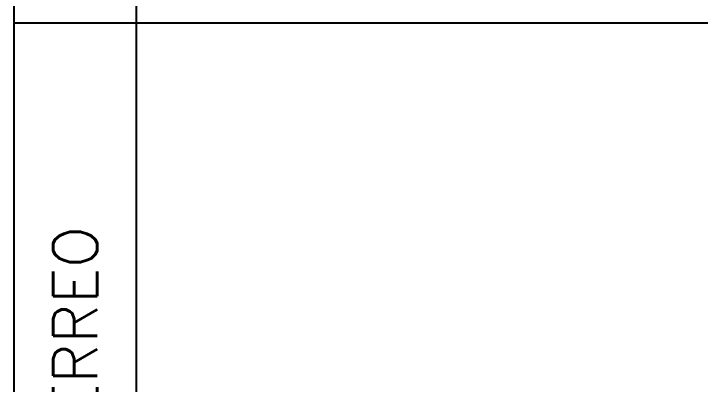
# Model space of a CAD drawing. Header units: millimetres. Extents: x -96513 to 442697, y -70111 to 173034.
# Drawn here: x -30532 to -2527, y -39835 to -24734 of the extents above; entities that cross this region are included whole.
import ezdxf

# ---------------------------------------------------------------- set-up
doc = ezdxf.new("R2010")
doc.units = ezdxf.units.MM
doc.styles.get("Standard").update_dxf_attribs({"font": 'ROMANS'})

msp = doc.modelspace()

# ---------------------------------------------------------------- linework, layer by layer
at = {"color": 8}
for p, q in [((-30532, 14889), (-30532, -25111)), ((-25532, 14889), (-25532, -25111)), ((-30532, -25111), (-30532, -65111)), ((-30532, -25111), (442697, -25111)), ((-30532, -25111), (217697, -25111)), ((-25532, -25111), (-25532, -65111))]:
    msp.add_line(p, q, dxfattribs=at)

# ---------------------------------------------------------------- texts
at = {"color": 8, "insert": (-28923, -45042), "char_height": 1800, "attachment_point": 2, "rotation": 90}
msp.add_mtext_dynamic_manual_height_columns('PAVIMENTO TERREO', width=38912.83, gutter_width=1250, heights=[0], dxfattribs=at)

doc.saveas('drawing.dxf')
